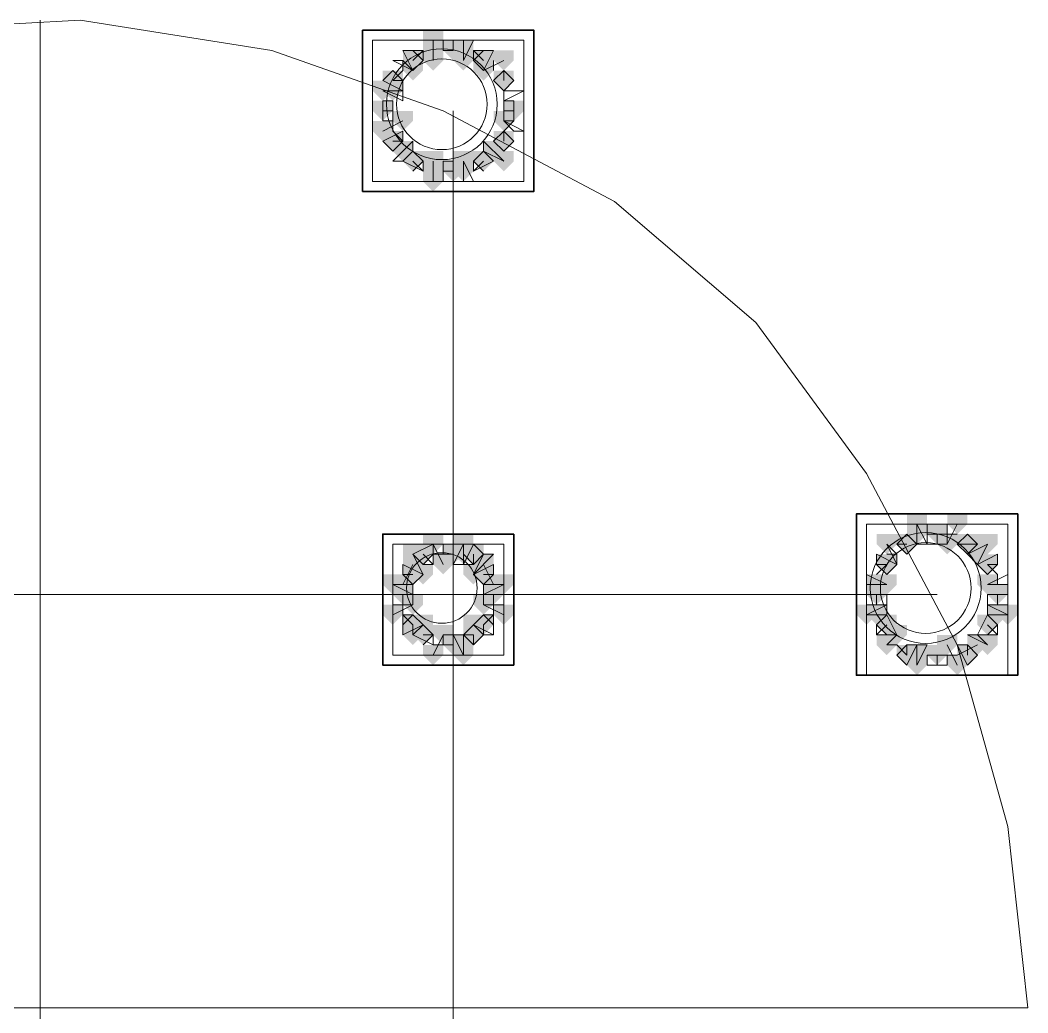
# Model space of a CAD drawing. Header units: millimetres. Extents: x 2315 to 4619, y 1334 to 1897.
# Drawn here: x 3667.93 to 3674.04, y 1541.67 to 1547.68 of the extents above; entities that cross this region are included whole.
import ezdxf

# ---------------------------------------------------------------- set-up
doc = ezdxf.new("R2010")
doc.units = ezdxf.units.MM
for name, color, linetype, true_color in [('PDF_10', 7, 'Continuous', 0x00b85c), ('PDF_AXIS', 7, 'Continuous', 0x00b85c), ('PDF_柱构件', 7, 'Continuous', 0x00b85c), ('PDF_转运站初步方案', 7, 'Continuous', 0x00b85c)]:
    doc.layers.add(name, color=color, linetype=linetype, true_color=true_color)
doc.layers.add('PDF_中心线层', color=1, linetype='Continuous')
doc.layers.add('PDF_粗实线层', color=7, linetype='Continuous')

msp = doc.modelspace()

# ---------------------------------------------------------------- hatches: boundary and pattern name
at = {"layer": 'PDF_10', "transparency": 33554559}
for points in [[(3670.5575, 1547.5601), (3670.4964, 1547.5601), (3670.4964, 1547.499), (3670.5575, 1547.4379), (3670.6186, 1547.499), (3670.6186, 1547.5601)], [(3670.5575, 1547.5601), (3670.4964, 1547.5601), (3670.4964, 1547.499), (3670.5575, 1547.4379), (3670.6186, 1547.499), (3670.6186, 1547.5601)], [(3670.3132, 1547.499), (3670.2521, 1547.499), (3670.2521, 1547.4379), (3670.3132, 1547.3768), (3670.3743, 1547.4379), (3670.3743, 1547.499)], [(3670.3132, 1547.499), (3670.2521, 1547.499), (3670.2521, 1547.4379), (3670.3132, 1547.3768), (3670.3743, 1547.4379), (3670.3743, 1547.499)], [(3670.7408, 1547.499), (3670.6797, 1547.499), (3670.6797, 1547.4379), (3670.7408, 1547.3768), (3670.8018, 1547.4379), (3670.8018, 1547.499)], [(3670.7408, 1547.499), (3670.6797, 1547.499), (3670.6797, 1547.4379), (3670.7408, 1547.3768), (3670.8018, 1547.4379), (3670.8018, 1547.499)], [(3670.191, 1547.3768), (3670.1299, 1547.3768), (3670.1299, 1547.3157), (3670.191, 1547.2547), (3670.2521, 1547.3157), (3670.2521, 1547.3768)], [(3670.191, 1547.3768), (3670.1299, 1547.3768), (3670.1299, 1547.3157), (3670.191, 1547.2547), (3670.2521, 1547.3157), (3670.2521, 1547.3768)], [(3670.8629, 1547.3768), (3670.8018, 1547.3768), (3670.8018, 1547.3157), (3670.8629, 1547.2547), (3670.924, 1547.3157), (3670.924, 1547.3768)], [(3670.8629, 1547.3768), (3670.8018, 1547.3768), (3670.8018, 1547.3157), (3670.8629, 1547.2547), (3670.924, 1547.3157), (3670.924, 1547.3768)], [(3670.8629, 1547.3768), (3670.8018, 1547.3768), (3670.8018, 1547.3157), (3670.8629, 1547.2547), (3670.924, 1547.3157), (3670.924, 1547.3768)], [(3670.1299, 1547.1936), (3670.0689, 1547.1936), (3670.0689, 1547.1325), (3670.1299, 1547.0714), (3670.191, 1547.1325), (3670.191, 1547.1936)], [(3670.1299, 1547.1936), (3670.0689, 1547.1936), (3670.0689, 1547.1325), (3670.1299, 1547.0714), (3670.191, 1547.1325), (3670.191, 1547.1936)], [(3670.924, 1547.1936), (3670.8629, 1547.1936), (3670.8629, 1547.1325), (3670.924, 1547.0714), (3670.9851, 1547.1325), (3670.9851, 1547.1936)], [(3670.924, 1547.1936), (3670.8629, 1547.1936), (3670.8629, 1547.1325), (3670.924, 1547.0714), (3670.9851, 1547.1325), (3670.9851, 1547.1936)], [(3670.191, 1547.0103), (3670.1299, 1547.0103), (3670.1299, 1546.9493), (3670.191, 1546.8882), (3670.2521, 1546.9493), (3670.2521, 1547.0103)], [(3670.191, 1547.0103), (3670.1299, 1547.0103), (3670.1299, 1546.9493), (3670.191, 1546.8882), (3670.2521, 1546.9493), (3670.2521, 1547.0103)], [(3670.8629, 1547.0103), (3670.8018, 1547.0103), (3670.8018, 1546.9493), (3670.8629, 1546.8882), (3670.924, 1546.9493), (3670.924, 1547.0103)], [(3670.8629, 1547.0103), (3670.8018, 1547.0103), (3670.8018, 1546.9493), (3670.8629, 1546.8882), (3670.924, 1546.9493), (3670.924, 1547.0103)], [(3670.8629, 1547.0103), (3670.8018, 1547.0103), (3670.8018, 1546.9493), (3670.8629, 1546.8882), (3670.924, 1546.9493), (3670.924, 1547.0103)], [(3670.3132, 1546.8882), (3670.2521, 1546.8882), (3670.2521, 1546.8271), (3670.3132, 1546.766), (3670.3743, 1546.8271), (3670.3743, 1546.8882)], [(3670.3132, 1546.8882), (3670.2521, 1546.8882), (3670.2521, 1546.8271), (3670.3132, 1546.766), (3670.3743, 1546.8271), (3670.3743, 1546.8882)], [(3670.7408, 1546.8882), (3670.6797, 1546.8882), (3670.6797, 1546.8271), (3670.7408, 1546.766), (3670.8018, 1546.8271), (3670.8018, 1546.8882)], [(3670.7408, 1546.8882), (3670.6797, 1546.8882), (3670.6797, 1546.8271), (3670.7408, 1546.766), (3670.8018, 1546.8271), (3670.8018, 1546.8882)], [(3670.5575, 1546.8271), (3670.4964, 1546.8271), (3670.4964, 1546.766), (3670.5575, 1546.7049), (3670.6186, 1546.766), (3670.6186, 1546.8271)], [(3670.5575, 1546.8271), (3670.4964, 1546.8271), (3670.4964, 1546.766), (3670.5575, 1546.7049), (3670.6186, 1546.766), (3670.6186, 1546.8271)], [(3670.5575, 1546.8271), (3670.4964, 1546.8271), (3670.4964, 1546.766), (3670.5575, 1546.7049), (3670.6186, 1546.766), (3670.6186, 1546.8271)], [(3673.4894, 1544.6282), (3673.4283, 1544.6282), (3673.4283, 1544.5671), (3673.4894, 1544.506), (3673.5505, 1544.5671), (3673.5505, 1544.6282)], [(3673.4894, 1544.6282), (3673.4283, 1544.6282), (3673.4283, 1544.5671), (3673.4894, 1544.506), (3673.5505, 1544.5671), (3673.5505, 1544.6282)], [(3673.3062, 1544.5671), (3673.2451, 1544.5671), (3673.2451, 1544.506), (3673.3062, 1544.4449), (3673.3672, 1544.506), (3673.3672, 1544.5671)], [(3673.3062, 1544.5671), (3673.2451, 1544.5671), (3673.2451, 1544.506), (3673.3062, 1544.4449), (3673.3672, 1544.506), (3673.3672, 1544.5671)], [(3673.3062, 1544.5671), (3673.2451, 1544.5671), (3673.2451, 1544.506), (3673.3062, 1544.4449), (3673.3672, 1544.506), (3673.3672, 1544.5671)], [(3673.6726, 1544.5671), (3673.6116, 1544.5671), (3673.6116, 1544.506), (3673.6726, 1544.4449), (3673.7337, 1544.506), (3673.7337, 1544.5671)], [(3673.6726, 1544.5671), (3673.6116, 1544.5671), (3673.6116, 1544.506), (3673.6726, 1544.4449), (3673.7337, 1544.506), (3673.7337, 1544.5671)], [(3673.6726, 1544.5671), (3673.6116, 1544.5671), (3673.6116, 1544.506), (3673.6726, 1544.4449), (3673.7337, 1544.506), (3673.7337, 1544.5671)], [(3670.3743, 1544.506), (3670.3132, 1544.506), (3670.3132, 1544.4449), (3670.3743, 1544.3839), (3670.4353, 1544.4449), (3670.4353, 1544.506)], [(3670.3743, 1544.506), (3670.3132, 1544.506), (3670.3132, 1544.4449), (3670.3743, 1544.3839), (3670.4353, 1544.4449), (3670.4353, 1544.506)], [(3670.5575, 1544.506), (3670.4964, 1544.506), (3670.4964, 1544.4449), (3670.5575, 1544.3839), (3670.6186, 1544.4449), (3670.6186, 1544.506)], [(3670.5575, 1544.506), (3670.4964, 1544.506), (3670.4964, 1544.4449), (3670.5575, 1544.3839), (3670.6186, 1544.4449), (3670.6186, 1544.506)], [(3670.6797, 1544.506), (3670.6186, 1544.506), (3670.6186, 1544.4449), (3670.6797, 1544.3839), (3670.7408, 1544.4449), (3670.7408, 1544.506)], [(3670.6797, 1544.506), (3670.6186, 1544.506), (3670.6186, 1544.4449), (3670.6797, 1544.3839), (3670.7408, 1544.4449), (3670.7408, 1544.506)], [(3673.184, 1544.4449), (3673.1229, 1544.4449), (3673.1229, 1544.3839), (3673.184, 1544.3228), (3673.2451, 1544.3839), (3673.2451, 1544.4449)], [(3673.184, 1544.4449), (3673.1229, 1544.4449), (3673.1229, 1544.3839), (3673.184, 1544.3228), (3673.2451, 1544.3839), (3673.2451, 1544.4449)], [(3673.7948, 1544.4449), (3673.7337, 1544.4449), (3673.7337, 1544.3839), (3673.7948, 1544.3228), (3673.8559, 1544.3839), (3673.8559, 1544.4449)], [(3673.7948, 1544.4449), (3673.7337, 1544.4449), (3673.7337, 1544.3839), (3673.7948, 1544.3228), (3673.8559, 1544.3839), (3673.8559, 1544.4449)], [(3670.3132, 1544.3839), (3670.2521, 1544.3839), (3670.2521, 1544.3228), (3670.3132, 1544.2617), (3670.3743, 1544.3228), (3670.3743, 1544.3839)], [(3670.3132, 1544.3839), (3670.2521, 1544.3839), (3670.2521, 1544.3228), (3670.3132, 1544.2617), (3670.3743, 1544.3228), (3670.3743, 1544.3839)], [(3670.7408, 1544.3839), (3670.6797, 1544.3839), (3670.6797, 1544.3228), (3670.7408, 1544.2617), (3670.8018, 1544.3228), (3670.8018, 1544.3839)], [(3670.7408, 1544.3839), (3670.6797, 1544.3839), (3670.6797, 1544.3228), (3670.7408, 1544.2617), (3670.8018, 1544.3228), (3670.8018, 1544.3839)], [(3670.2521, 1544.2617), (3670.191, 1544.2617), (3670.191, 1544.2006), (3670.2521, 1544.1395), (3670.3132, 1544.2006), (3670.3132, 1544.2617)], [(3670.2521, 1544.2617), (3670.191, 1544.2617), (3670.191, 1544.2006), (3670.2521, 1544.1395), (3670.3132, 1544.2006), (3670.3132, 1544.2617)], [(3670.2521, 1544.2617), (3670.191, 1544.2617), (3670.191, 1544.2006), (3670.2521, 1544.1395), (3670.3132, 1544.2006), (3670.3132, 1544.2617)], [(3670.8018, 1544.2617), (3670.7408, 1544.2617), (3670.7408, 1544.2006), (3670.8018, 1544.1395), (3670.8629, 1544.2006), (3670.8629, 1544.2617)], [(3670.8018, 1544.2617), (3670.7408, 1544.2617), (3670.7408, 1544.2006), (3670.8018, 1544.1395), (3670.8629, 1544.2006), (3670.8629, 1544.2617)], [(3670.8018, 1544.2617), (3670.7408, 1544.2617), (3670.7408, 1544.2006), (3670.8018, 1544.1395), (3670.8629, 1544.2006), (3670.8629, 1544.2617)], [(3673.1229, 1544.2617), (3673.0618, 1544.2617), (3673.0618, 1544.2006), (3673.1229, 1544.1395), (3673.184, 1544.2006), (3673.184, 1544.2617)], [(3673.1229, 1544.2617), (3673.0618, 1544.2617), (3673.0618, 1544.2006), (3673.1229, 1544.1395), (3673.184, 1544.2006), (3673.184, 1544.2617)], [(3673.8559, 1544.2617), (3673.7948, 1544.2617), (3673.7948, 1544.2006), (3673.8559, 1544.1395), (3673.917, 1544.2006), (3673.917, 1544.2617)], [(3673.8559, 1544.2617), (3673.7948, 1544.2617), (3673.7948, 1544.2006), (3673.8559, 1544.1395), (3673.917, 1544.2006), (3673.917, 1544.2617)], [(3673.8559, 1544.2617), (3673.7948, 1544.2617), (3673.7948, 1544.2006), (3673.8559, 1544.1395), (3673.917, 1544.2006), (3673.917, 1544.2617)], [(3670.3132, 1544.0784), (3670.2521, 1544.0784), (3670.2521, 1544.0174), (3670.3132, 1543.9563), (3670.3743, 1544.0174), (3670.3743, 1544.0784)], [(3670.3132, 1544.0784), (3670.2521, 1544.0784), (3670.2521, 1544.0174), (3670.3132, 1543.9563), (3670.3743, 1544.0174), (3670.3743, 1544.0784)], [(3670.7408, 1544.0784), (3670.6797, 1544.0784), (3670.6797, 1544.0174), (3670.7408, 1543.9563), (3670.8018, 1544.0174), (3670.8018, 1544.0784)], [(3670.7408, 1544.0784), (3670.6797, 1544.0784), (3670.6797, 1544.0174), (3670.7408, 1543.9563), (3670.8018, 1544.0174), (3670.8018, 1544.0784)], [(3673.184, 1544.0784), (3673.1229, 1544.0784), (3673.1229, 1544.0174), (3673.184, 1543.9563), (3673.2451, 1544.0174), (3673.2451, 1544.0784)], [(3673.184, 1544.0784), (3673.1229, 1544.0784), (3673.1229, 1544.0174), (3673.184, 1543.9563), (3673.2451, 1544.0174), (3673.2451, 1544.0784)], [(3673.7948, 1544.0784), (3673.7337, 1544.0784), (3673.7337, 1544.0174), (3673.7948, 1543.9563), (3673.8559, 1544.0174), (3673.8559, 1544.0784)], [(3673.7948, 1544.0784), (3673.7337, 1544.0784), (3673.7337, 1544.0174), (3673.7948, 1543.9563), (3673.8559, 1544.0174), (3673.8559, 1544.0784)], [(3670.3743, 1544.0174), (3670.3132, 1544.0174), (3670.3132, 1543.9563), (3670.3743, 1543.8952), (3670.4353, 1543.9563), (3670.4353, 1544.0174)], [(3670.3743, 1544.0174), (3670.3132, 1544.0174), (3670.3132, 1543.9563), (3670.3743, 1543.8952), (3670.4353, 1543.9563), (3670.4353, 1544.0174)], [(3670.6797, 1544.0174), (3670.6186, 1544.0174), (3670.6186, 1543.9563), (3670.6797, 1543.8952), (3670.7408, 1543.9563), (3670.7408, 1544.0174)], [(3670.6797, 1544.0174), (3670.6186, 1544.0174), (3670.6186, 1543.9563), (3670.6797, 1543.8952), (3670.7408, 1543.9563), (3670.7408, 1544.0174)], [(3670.5575, 1543.9563), (3670.4964, 1543.9563), (3670.4964, 1543.8952), (3670.5575, 1543.8341), (3670.6186, 1543.8952), (3670.6186, 1543.9563)], [(3670.5575, 1543.9563), (3670.4964, 1543.9563), (3670.4964, 1543.8952), (3670.5575, 1543.8341), (3670.6186, 1543.8952), (3670.6186, 1543.9563)], [(3673.3062, 1543.8952), (3673.2451, 1543.8952), (3673.2451, 1543.8341), (3673.3062, 1543.773), (3673.3672, 1543.8341), (3673.3672, 1543.8952)], [(3673.3062, 1543.8952), (3673.2451, 1543.8952), (3673.2451, 1543.8341), (3673.3062, 1543.773), (3673.3672, 1543.8341), (3673.3672, 1543.8952)], [(3673.4894, 1543.8952), (3673.4283, 1543.8952), (3673.4283, 1543.8341), (3673.4894, 1543.773), (3673.5505, 1543.8341), (3673.5505, 1543.8952)], [(3673.4894, 1543.8952), (3673.4283, 1543.8952), (3673.4283, 1543.8341), (3673.4894, 1543.773), (3673.5505, 1543.8341), (3673.5505, 1543.8952)], [(3673.6726, 1543.8952), (3673.6116, 1543.8952), (3673.6116, 1543.8341), (3673.6726, 1543.773), (3673.7337, 1543.8341), (3673.7337, 1543.8952)], [(3673.6726, 1543.8952), (3673.6116, 1543.8952), (3673.6116, 1543.8341), (3673.6726, 1543.773), (3673.7337, 1543.8341), (3673.7337, 1543.8952)]]:
    msp.add_hatch(color=256, dxfattribs=at).paths.add_polyline_path(points)
at = {"layer": 'PDF_柱构件', "transparency": 33554559}
for points in [[(3670.4353, 1547.6211), (3670.3743, 1547.6211), (3670.3743, 1547.5601), (3670.4353, 1547.499), (3670.4964, 1547.5601), (3670.4964, 1547.6211)], [(3670.4353, 1547.5601), (3670.3743, 1547.5601), (3670.3743, 1547.499), (3670.4353, 1547.4379), (3670.4964, 1547.499), (3670.4964, 1547.5601)], [(3670.6186, 1547.5601), (3670.5575, 1547.5601), (3670.5575, 1547.499), (3670.6186, 1547.4379), (3670.6797, 1547.499), (3670.6797, 1547.5601)], [(3670.4353, 1547.499), (3670.3743, 1547.499), (3670.3743, 1547.4379), (3670.4353, 1547.3768), (3670.4964, 1547.4379), (3670.4964, 1547.499)], [(3670.6186, 1547.499), (3670.5575, 1547.499), (3670.5575, 1547.4379), (3670.6186, 1547.3768), (3670.6797, 1547.4379), (3670.6797, 1547.499)], [(3670.8629, 1547.499), (3670.8018, 1547.499), (3670.8018, 1547.4379), (3670.8629, 1547.3768), (3670.924, 1547.4379), (3670.924, 1547.499)], [(3670.3132, 1547.4379), (3670.2521, 1547.4379), (3670.2521, 1547.3768), (3670.3132, 1547.3157), (3670.3743, 1547.3768), (3670.3743, 1547.4379)], [(3670.7408, 1547.4379), (3670.6797, 1547.4379), (3670.6797, 1547.3768), (3670.7408, 1547.3157), (3670.8018, 1547.3768), (3670.8018, 1547.4379)], [(3670.1299, 1547.3157), (3670.0689, 1547.3157), (3670.0689, 1547.2547), (3670.1299, 1547.1936), (3670.191, 1547.2547), (3670.191, 1547.3157)], [(3670.191, 1547.3157), (3670.1299, 1547.3157), (3670.1299, 1547.2547), (3670.191, 1547.1936), (3670.2521, 1547.2547), (3670.2521, 1547.3157)], [(3670.2521, 1547.1325), (3670.191, 1547.1325), (3670.191, 1547.0714), (3670.2521, 1547.0103), (3670.3132, 1547.0714), (3670.3132, 1547.1325)], [(3670.8629, 1547.1325), (3670.8018, 1547.1325), (3670.8018, 1547.0714), (3670.8629, 1547.0103), (3670.924, 1547.0714), (3670.924, 1547.1325)], [(3670.1299, 1547.0714), (3670.0689, 1547.0714), (3670.0689, 1547.0103), (3670.1299, 1546.9493), (3670.191, 1547.0103), (3670.191, 1547.0714)], [(3670.2521, 1546.9493), (3670.191, 1546.9493), (3670.191, 1546.8882), (3670.2521, 1546.8271), (3670.3132, 1546.8882), (3670.3132, 1546.9493)], [(3670.8018, 1546.9493), (3670.7408, 1546.9493), (3670.7408, 1546.8882), (3670.8018, 1546.8271), (3670.8629, 1546.8882), (3670.8629, 1546.9493)], [(3670.4353, 1546.8882), (3670.3743, 1546.8882), (3670.3743, 1546.8271), (3670.4353, 1546.766), (3670.4964, 1546.8271), (3670.4964, 1546.8882)], [(3670.6186, 1546.8882), (3670.5575, 1546.8882), (3670.5575, 1546.8271), (3670.6186, 1546.766), (3670.6797, 1546.8271), (3670.6797, 1546.8882)], [(3670.8629, 1546.8882), (3670.8018, 1546.8882), (3670.8018, 1546.8271), (3670.8629, 1546.766), (3670.924, 1546.8271), (3670.924, 1546.8882)], [(3670.4353, 1546.8271), (3670.3743, 1546.8271), (3670.3743, 1546.766), (3670.4353, 1546.7049), (3670.4964, 1546.766), (3670.4964, 1546.8271)], [(3670.6186, 1546.8271), (3670.5575, 1546.8271), (3670.5575, 1546.766), (3670.6186, 1546.7049), (3670.6797, 1546.766), (3670.6797, 1546.8271)], [(3670.4353, 1546.766), (3670.3743, 1546.766), (3670.3743, 1546.7049), (3670.4353, 1546.6439), (3670.4964, 1546.7049), (3670.4964, 1546.766)], [(3673.3672, 1544.6893), (3673.3062, 1544.6893), (3673.3062, 1544.6282), (3673.3672, 1544.5671), (3673.4283, 1544.6282), (3673.4283, 1544.6893)], [(3673.6116, 1544.6893), (3673.5505, 1544.6893), (3673.5505, 1544.6282), (3673.6116, 1544.5671), (3673.6726, 1544.6282), (3673.6726, 1544.6893)], [(3673.3672, 1544.6282), (3673.3062, 1544.6282), (3673.3062, 1544.5671), (3673.3672, 1544.506), (3673.4283, 1544.5671), (3673.4283, 1544.6282)], [(3670.4353, 1544.5671), (3670.3743, 1544.5671), (3670.3743, 1544.506), (3670.4353, 1544.4449), (3670.4964, 1544.506), (3670.4964, 1544.5671)], [(3670.6186, 1544.5671), (3670.5575, 1544.5671), (3670.5575, 1544.506), (3670.6186, 1544.4449), (3670.6797, 1544.506), (3670.6797, 1544.5671)], [(3673.184, 1544.5671), (3673.1229, 1544.5671), (3673.1229, 1544.506), (3673.184, 1544.4449), (3673.2451, 1544.506), (3673.2451, 1544.5671)], [(3673.5505, 1544.5671), (3673.4894, 1544.5671), (3673.4894, 1544.506), (3673.5505, 1544.4449), (3673.6116, 1544.506), (3673.6116, 1544.5671)], [(3673.7948, 1544.5671), (3673.7337, 1544.5671), (3673.7337, 1544.506), (3673.7948, 1544.4449), (3673.8559, 1544.506), (3673.8559, 1544.5671)], [(3670.3132, 1544.506), (3670.2521, 1544.506), (3670.2521, 1544.4449), (3670.3132, 1544.3839), (3670.3743, 1544.4449), (3670.3743, 1544.506)], [(3670.6186, 1544.506), (3670.5575, 1544.506), (3670.5575, 1544.4449), (3670.6186, 1544.3839), (3670.6797, 1544.4449), (3670.6797, 1544.506)], [(3673.7337, 1544.506), (3673.6726, 1544.506), (3673.6726, 1544.4449), (3673.7337, 1544.3839), (3673.7948, 1544.4449), (3673.7948, 1544.506)], [(3670.3132, 1544.4449), (3670.2521, 1544.4449), (3670.2521, 1544.3839), (3670.3132, 1544.3228), (3670.3743, 1544.3839), (3670.3743, 1544.4449)], [(3670.4964, 1544.4449), (3670.4353, 1544.4449), (3670.4353, 1544.3839), (3670.4964, 1544.3228), (3670.5575, 1544.3839), (3670.5575, 1544.4449)], [(3670.7408, 1544.4449), (3670.6797, 1544.4449), (3670.6797, 1544.3839), (3670.7408, 1544.3228), (3670.8018, 1544.3839), (3670.8018, 1544.4449)], [(3670.3743, 1544.3839), (3670.3132, 1544.3839), (3670.3132, 1544.3228), (3670.3743, 1544.2617), (3670.4353, 1544.3228), (3670.4353, 1544.3839)], [(3670.6797, 1544.3839), (3670.6186, 1544.3839), (3670.6186, 1544.3228), (3670.6797, 1544.2617), (3670.7408, 1544.3228), (3670.7408, 1544.3839)], [(3670.191, 1544.3228), (3670.1299, 1544.3228), (3670.1299, 1544.2617), (3670.191, 1544.2006), (3670.2521, 1544.2617), (3670.2521, 1544.3228)], [(3670.2521, 1544.3228), (3670.191, 1544.3228), (3670.191, 1544.2617), (3670.2521, 1544.2006), (3670.3132, 1544.2617), (3670.3132, 1544.3228)], [(3670.8018, 1544.3228), (3670.7408, 1544.3228), (3670.7408, 1544.2617), (3670.8018, 1544.2006), (3670.8629, 1544.2617), (3670.8629, 1544.3228)], [(3670.8629, 1544.3228), (3670.8018, 1544.3228), (3670.8018, 1544.2617), (3670.8629, 1544.2006), (3670.924, 1544.2617), (3670.924, 1544.3228)], [(3673.1229, 1544.3228), (3673.0618, 1544.3228), (3673.0618, 1544.2617), (3673.1229, 1544.2006), (3673.184, 1544.2617), (3673.184, 1544.3228)], [(3673.184, 1544.3228), (3673.1229, 1544.3228), (3673.1229, 1544.2617), (3673.184, 1544.2006), (3673.2451, 1544.2617), (3673.2451, 1544.3228)], [(3673.7948, 1544.3228), (3673.7337, 1544.3228), (3673.7337, 1544.2617), (3673.7948, 1544.2006), (3673.8559, 1544.2617), (3673.8559, 1544.3228)], [(3670.3132, 1544.2006), (3670.2521, 1544.2006), (3670.2521, 1544.1395), (3670.3132, 1544.0784), (3670.3743, 1544.1395), (3670.3743, 1544.2006)], [(3670.7408, 1544.2006), (3670.6797, 1544.2006), (3670.6797, 1544.1395), (3670.7408, 1544.0784), (3670.8018, 1544.1395), (3670.8018, 1544.2006)], [(3670.191, 1544.1395), (3670.1299, 1544.1395), (3670.1299, 1544.0784), (3670.191, 1544.0174), (3670.2521, 1544.0784), (3670.2521, 1544.1395)], [(3670.8629, 1544.1395), (3670.8018, 1544.1395), (3670.8018, 1544.0784), (3670.8629, 1544.0174), (3670.924, 1544.0784), (3670.924, 1544.1395)], [(3673.0618, 1544.1395), (3673.0008, 1544.1395), (3673.0008, 1544.0784), (3673.0618, 1544.0174), (3673.1229, 1544.0784), (3673.1229, 1544.1395)], [(3673.1229, 1544.1395), (3673.0618, 1544.1395), (3673.0618, 1544.0784), (3673.1229, 1544.0174), (3673.184, 1544.0784), (3673.184, 1544.1395)], [(3673.8559, 1544.1395), (3673.7948, 1544.1395), (3673.7948, 1544.0784), (3673.8559, 1544.0174), (3673.917, 1544.0784), (3673.917, 1544.1395)], [(3673.917, 1544.1395), (3673.8559, 1544.1395), (3673.8559, 1544.0784), (3673.917, 1544.0174), (3673.978, 1544.0784), (3673.978, 1544.1395)], [(3670.3743, 1544.0784), (3670.3132, 1544.0784), (3670.3132, 1544.0174), (3670.3743, 1543.9563), (3670.4353, 1544.0174), (3670.4353, 1544.0784)], [(3670.6797, 1544.0784), (3670.6186, 1544.0784), (3670.6186, 1544.0174), (3670.6797, 1543.9563), (3670.7408, 1544.0174), (3670.7408, 1544.0784)], [(3670.3132, 1544.0174), (3670.2521, 1544.0174), (3670.2521, 1543.9563), (3670.3132, 1543.8952), (3670.3743, 1543.9563), (3670.3743, 1544.0174)], [(3670.4964, 1544.0174), (3670.4353, 1544.0174), (3670.4353, 1543.9563), (3670.4964, 1543.8952), (3670.5575, 1543.9563), (3670.5575, 1544.0174)], [(3673.2451, 1544.0174), (3673.184, 1544.0174), (3673.184, 1543.9563), (3673.2451, 1543.8952), (3673.3062, 1543.9563), (3673.3062, 1544.0174)], [(3670.6186, 1543.9563), (3670.5575, 1543.9563), (3670.5575, 1543.8952), (3670.6186, 1543.8341), (3670.6797, 1543.8952), (3670.6797, 1543.9563)], [(3673.184, 1543.9563), (3673.1229, 1543.9563), (3673.1229, 1543.8952), (3673.184, 1543.8341), (3673.2451, 1543.8952), (3673.2451, 1543.9563)], [(3673.5505, 1543.9563), (3673.4894, 1543.9563), (3673.4894, 1543.8952), (3673.5505, 1543.8341), (3673.6116, 1543.8952), (3673.6116, 1543.9563)], [(3673.7337, 1543.9563), (3673.6726, 1543.9563), (3673.6726, 1543.8952), (3673.7337, 1543.8341), (3673.7948, 1543.8952), (3673.7948, 1543.9563)], [(3673.7948, 1543.9563), (3673.7337, 1543.9563), (3673.7337, 1543.8952), (3673.7948, 1543.8341), (3673.8559, 1543.8952), (3673.8559, 1543.9563)], [(3670.4353, 1543.8952), (3670.3743, 1543.8952), (3670.3743, 1543.8341), (3670.4353, 1543.773), (3670.4964, 1543.8341), (3670.4964, 1543.8952)], [(3670.6186, 1543.8952), (3670.5575, 1543.8952), (3670.5575, 1543.8341), (3670.6186, 1543.773), (3670.6797, 1543.8341), (3670.6797, 1543.8952)], [(3673.3672, 1543.8952), (3673.3062, 1543.8952), (3673.3062, 1543.8341), (3673.3672, 1543.773), (3673.4283, 1543.8341), (3673.4283, 1543.8952)], [(3673.3672, 1543.8341), (3673.3062, 1543.8341), (3673.3062, 1543.773), (3673.3672, 1543.712), (3673.4283, 1543.773), (3673.4283, 1543.8341)], [(3673.6116, 1543.8341), (3673.5505, 1543.8341), (3673.5505, 1543.773), (3673.6116, 1543.712), (3673.6726, 1543.773), (3673.6726, 1543.8341)]]:
    msp.add_hatch(color=256, dxfattribs=at).paths.add_polyline_path(points)
at = {"layer": 'PDF_转运站初步方案', "transparency": 33554559}
for points in [[(3670.5575, 1547.5601), (3670.4964, 1547.5601), (3670.4964, 1547.499), (3670.5575, 1547.4379), (3670.6186, 1547.499), (3670.6186, 1547.5601)], [(3670.5575, 1547.5601), (3670.4964, 1547.5601), (3670.4964, 1547.499), (3670.5575, 1547.4379), (3670.6186, 1547.499), (3670.6186, 1547.5601)], [(3670.3132, 1547.499), (3670.2521, 1547.499), (3670.2521, 1547.4379), (3670.3132, 1547.3768), (3670.3743, 1547.4379), (3670.3743, 1547.499)], [(3670.3132, 1547.499), (3670.2521, 1547.499), (3670.2521, 1547.4379), (3670.3132, 1547.3768), (3670.3743, 1547.4379), (3670.3743, 1547.499)], [(3670.7408, 1547.499), (3670.6797, 1547.499), (3670.6797, 1547.4379), (3670.7408, 1547.3768), (3670.8018, 1547.4379), (3670.8018, 1547.499)], [(3670.7408, 1547.499), (3670.6797, 1547.499), (3670.6797, 1547.4379), (3670.7408, 1547.3768), (3670.8018, 1547.4379), (3670.8018, 1547.499)], [(3670.191, 1547.3768), (3670.1299, 1547.3768), (3670.1299, 1547.3157), (3670.191, 1547.2547), (3670.2521, 1547.3157), (3670.2521, 1547.3768)], [(3670.191, 1547.3768), (3670.1299, 1547.3768), (3670.1299, 1547.3157), (3670.191, 1547.2547), (3670.2521, 1547.3157), (3670.2521, 1547.3768)], [(3670.8629, 1547.3768), (3670.8018, 1547.3768), (3670.8018, 1547.3157), (3670.8629, 1547.2547), (3670.924, 1547.3157), (3670.924, 1547.3768)], [(3670.8629, 1547.3768), (3670.8018, 1547.3768), (3670.8018, 1547.3157), (3670.8629, 1547.2547), (3670.924, 1547.3157), (3670.924, 1547.3768)], [(3670.1299, 1547.1936), (3670.0689, 1547.1936), (3670.0689, 1547.1325), (3670.1299, 1547.0714), (3670.191, 1547.1325), (3670.191, 1547.1936)], [(3670.1299, 1547.1936), (3670.0689, 1547.1936), (3670.0689, 1547.1325), (3670.1299, 1547.0714), (3670.191, 1547.1325), (3670.191, 1547.1936)], [(3670.924, 1547.1936), (3670.8629, 1547.1936), (3670.8629, 1547.1325), (3670.924, 1547.0714), (3670.9851, 1547.1325), (3670.9851, 1547.1936)], [(3670.924, 1547.1936), (3670.8629, 1547.1936), (3670.8629, 1547.1325), (3670.924, 1547.0714), (3670.9851, 1547.1325), (3670.9851, 1547.1936)], [(3670.191, 1547.0103), (3670.1299, 1547.0103), (3670.1299, 1546.9493), (3670.191, 1546.8882), (3670.2521, 1546.9493), (3670.2521, 1547.0103)], [(3670.191, 1547.0103), (3670.1299, 1547.0103), (3670.1299, 1546.9493), (3670.191, 1546.8882), (3670.2521, 1546.9493), (3670.2521, 1547.0103)], [(3670.8629, 1547.0103), (3670.8018, 1547.0103), (3670.8018, 1546.9493), (3670.8629, 1546.8882), (3670.924, 1546.9493), (3670.924, 1547.0103)], [(3670.8629, 1547.0103), (3670.8018, 1547.0103), (3670.8018, 1546.9493), (3670.8629, 1546.8882), (3670.924, 1546.9493), (3670.924, 1547.0103)], [(3670.3132, 1546.8882), (3670.2521, 1546.8882), (3670.2521, 1546.8271), (3670.3132, 1546.766), (3670.3743, 1546.8271), (3670.3743, 1546.8882)], [(3670.3132, 1546.8882), (3670.2521, 1546.8882), (3670.2521, 1546.8271), (3670.3132, 1546.766), (3670.3743, 1546.8271), (3670.3743, 1546.8882)], [(3670.7408, 1546.8882), (3670.6797, 1546.8882), (3670.6797, 1546.8271), (3670.7408, 1546.766), (3670.8018, 1546.8271), (3670.8018, 1546.8882)], [(3670.7408, 1546.8882), (3670.6797, 1546.8882), (3670.6797, 1546.8271), (3670.7408, 1546.766), (3670.8018, 1546.8271), (3670.8018, 1546.8882)], [(3670.5575, 1546.8271), (3670.4964, 1546.8271), (3670.4964, 1546.766), (3670.5575, 1546.7049), (3670.6186, 1546.766), (3670.6186, 1546.8271)], [(3670.5575, 1546.8271), (3670.4964, 1546.8271), (3670.4964, 1546.766), (3670.5575, 1546.7049), (3670.6186, 1546.766), (3670.6186, 1546.8271)], [(3673.4894, 1544.6282), (3673.4283, 1544.6282), (3673.4283, 1544.5671), (3673.4894, 1544.506), (3673.5505, 1544.5671), (3673.5505, 1544.6282)], [(3673.4894, 1544.6282), (3673.4283, 1544.6282), (3673.4283, 1544.5671), (3673.4894, 1544.506), (3673.5505, 1544.5671), (3673.5505, 1544.6282)], [(3673.3062, 1544.5671), (3673.2451, 1544.5671), (3673.2451, 1544.506), (3673.3062, 1544.4449), (3673.3672, 1544.506), (3673.3672, 1544.5671)], [(3673.3062, 1544.5671), (3673.2451, 1544.5671), (3673.2451, 1544.506), (3673.3062, 1544.4449), (3673.3672, 1544.506), (3673.3672, 1544.5671)], [(3673.6726, 1544.5671), (3673.6116, 1544.5671), (3673.6116, 1544.506), (3673.6726, 1544.4449), (3673.7337, 1544.506), (3673.7337, 1544.5671)], [(3673.6726, 1544.5671), (3673.6116, 1544.5671), (3673.6116, 1544.506), (3673.6726, 1544.4449), (3673.7337, 1544.506), (3673.7337, 1544.5671)], [(3670.3743, 1544.506), (3670.3132, 1544.506), (3670.3132, 1544.4449), (3670.3743, 1544.3839), (3670.4353, 1544.4449), (3670.4353, 1544.506)], [(3670.3743, 1544.506), (3670.3132, 1544.506), (3670.3132, 1544.4449), (3670.3743, 1544.3839), (3670.4353, 1544.4449), (3670.4353, 1544.506)], [(3670.5575, 1544.506), (3670.4964, 1544.506), (3670.4964, 1544.4449), (3670.5575, 1544.3839), (3670.6186, 1544.4449), (3670.6186, 1544.506)], [(3670.5575, 1544.506), (3670.4964, 1544.506), (3670.4964, 1544.4449), (3670.5575, 1544.3839), (3670.6186, 1544.4449), (3670.6186, 1544.506)], [(3670.6797, 1544.506), (3670.6186, 1544.506), (3670.6186, 1544.4449), (3670.6797, 1544.3839), (3670.7408, 1544.4449), (3670.7408, 1544.506)], [(3670.6797, 1544.506), (3670.6186, 1544.506), (3670.6186, 1544.4449), (3670.6797, 1544.3839), (3670.7408, 1544.4449), (3670.7408, 1544.506)], [(3673.184, 1544.4449), (3673.1229, 1544.4449), (3673.1229, 1544.3839), (3673.184, 1544.3228), (3673.2451, 1544.3839), (3673.2451, 1544.4449)], [(3673.184, 1544.4449), (3673.1229, 1544.4449), (3673.1229, 1544.3839), (3673.184, 1544.3228), (3673.2451, 1544.3839), (3673.2451, 1544.4449)], [(3673.7948, 1544.4449), (3673.7337, 1544.4449), (3673.7337, 1544.3839), (3673.7948, 1544.3228), (3673.8559, 1544.3839), (3673.8559, 1544.4449)], [(3673.7948, 1544.4449), (3673.7337, 1544.4449), (3673.7337, 1544.3839), (3673.7948, 1544.3228), (3673.8559, 1544.3839), (3673.8559, 1544.4449)], [(3670.3132, 1544.3839), (3670.2521, 1544.3839), (3670.2521, 1544.3228), (3670.3132, 1544.2617), (3670.3743, 1544.3228), (3670.3743, 1544.3839)], [(3670.3132, 1544.3839), (3670.2521, 1544.3839), (3670.2521, 1544.3228), (3670.3132, 1544.2617), (3670.3743, 1544.3228), (3670.3743, 1544.3839)], [(3670.7408, 1544.3839), (3670.6797, 1544.3839), (3670.6797, 1544.3228), (3670.7408, 1544.2617), (3670.8018, 1544.3228), (3670.8018, 1544.3839)], [(3670.7408, 1544.3839), (3670.6797, 1544.3839), (3670.6797, 1544.3228), (3670.7408, 1544.2617), (3670.8018, 1544.3228), (3670.8018, 1544.3839)], [(3670.2521, 1544.2617), (3670.191, 1544.2617), (3670.191, 1544.2006), (3670.2521, 1544.1395), (3670.3132, 1544.2006), (3670.3132, 1544.2617)], [(3670.2521, 1544.2617), (3670.191, 1544.2617), (3670.191, 1544.2006), (3670.2521, 1544.1395), (3670.3132, 1544.2006), (3670.3132, 1544.2617)], [(3670.8018, 1544.2617), (3670.7408, 1544.2617), (3670.7408, 1544.2006), (3670.8018, 1544.1395), (3670.8629, 1544.2006), (3670.8629, 1544.2617)], [(3670.8018, 1544.2617), (3670.7408, 1544.2617), (3670.7408, 1544.2006), (3670.8018, 1544.1395), (3670.8629, 1544.2006), (3670.8629, 1544.2617)], [(3673.1229, 1544.2617), (3673.0618, 1544.2617), (3673.0618, 1544.2006), (3673.1229, 1544.1395), (3673.184, 1544.2006), (3673.184, 1544.2617)], [(3673.1229, 1544.2617), (3673.0618, 1544.2617), (3673.0618, 1544.2006), (3673.1229, 1544.1395), (3673.184, 1544.2006), (3673.184, 1544.2617)], [(3673.8559, 1544.2617), (3673.7948, 1544.2617), (3673.7948, 1544.2006), (3673.8559, 1544.1395), (3673.917, 1544.2006), (3673.917, 1544.2617)], [(3673.8559, 1544.2617), (3673.7948, 1544.2617), (3673.7948, 1544.2006), (3673.8559, 1544.1395), (3673.917, 1544.2006), (3673.917, 1544.2617)], [(3670.3132, 1544.0784), (3670.2521, 1544.0784), (3670.2521, 1544.0174), (3670.3132, 1543.9563), (3670.3743, 1544.0174), (3670.3743, 1544.0784)], [(3670.3132, 1544.0784), (3670.2521, 1544.0784), (3670.2521, 1544.0174), (3670.3132, 1543.9563), (3670.3743, 1544.0174), (3670.3743, 1544.0784)], [(3670.7408, 1544.0784), (3670.6797, 1544.0784), (3670.6797, 1544.0174), (3670.7408, 1543.9563), (3670.8018, 1544.0174), (3670.8018, 1544.0784)], [(3670.7408, 1544.0784), (3670.6797, 1544.0784), (3670.6797, 1544.0174), (3670.7408, 1543.9563), (3670.8018, 1544.0174), (3670.8018, 1544.0784)], [(3673.184, 1544.0784), (3673.1229, 1544.0784), (3673.1229, 1544.0174), (3673.184, 1543.9563), (3673.2451, 1544.0174), (3673.2451, 1544.0784)], [(3673.184, 1544.0784), (3673.1229, 1544.0784), (3673.1229, 1544.0174), (3673.184, 1543.9563), (3673.2451, 1544.0174), (3673.2451, 1544.0784)], [(3673.7948, 1544.0784), (3673.7337, 1544.0784), (3673.7337, 1544.0174), (3673.7948, 1543.9563), (3673.8559, 1544.0174), (3673.8559, 1544.0784)], [(3673.7948, 1544.0784), (3673.7337, 1544.0784), (3673.7337, 1544.0174), (3673.7948, 1543.9563), (3673.8559, 1544.0174), (3673.8559, 1544.0784)], [(3670.3743, 1544.0174), (3670.3132, 1544.0174), (3670.3132, 1543.9563), (3670.3743, 1543.8952), (3670.4353, 1543.9563), (3670.4353, 1544.0174)], [(3670.3743, 1544.0174), (3670.3132, 1544.0174), (3670.3132, 1543.9563), (3670.3743, 1543.8952), (3670.4353, 1543.9563), (3670.4353, 1544.0174)], [(3670.6797, 1544.0174), (3670.6186, 1544.0174), (3670.6186, 1543.9563), (3670.6797, 1543.8952), (3670.7408, 1543.9563), (3670.7408, 1544.0174)], [(3670.6797, 1544.0174), (3670.6186, 1544.0174), (3670.6186, 1543.9563), (3670.6797, 1543.8952), (3670.7408, 1543.9563), (3670.7408, 1544.0174)], [(3670.5575, 1543.9563), (3670.4964, 1543.9563), (3670.4964, 1543.8952), (3670.5575, 1543.8341), (3670.6186, 1543.8952), (3670.6186, 1543.9563)], [(3670.5575, 1543.9563), (3670.4964, 1543.9563), (3670.4964, 1543.8952), (3670.5575, 1543.8341), (3670.6186, 1543.8952), (3670.6186, 1543.9563)], [(3673.3062, 1543.8952), (3673.2451, 1543.8952), (3673.2451, 1543.8341), (3673.3062, 1543.773), (3673.3672, 1543.8341), (3673.3672, 1543.8952)], [(3673.3062, 1543.8952), (3673.2451, 1543.8952), (3673.2451, 1543.8341), (3673.3062, 1543.773), (3673.3672, 1543.8341), (3673.3672, 1543.8952)], [(3673.4894, 1543.8952), (3673.4283, 1543.8952), (3673.4283, 1543.8341), (3673.4894, 1543.773), (3673.5505, 1543.8341), (3673.5505, 1543.8952)], [(3673.4894, 1543.8952), (3673.4283, 1543.8952), (3673.4283, 1543.8341), (3673.4894, 1543.773), (3673.5505, 1543.8341), (3673.5505, 1543.8952)], [(3673.6726, 1543.8952), (3673.6116, 1543.8952), (3673.6116, 1543.8341), (3673.6726, 1543.773), (3673.7337, 1543.8341), (3673.7337, 1543.8952)], [(3673.6726, 1543.8952), (3673.6116, 1543.8952), (3673.6116, 1543.8341), (3673.6726, 1543.773), (3673.7337, 1543.8341), (3673.7337, 1543.8952)]]:
    msp.add_hatch(color=256, dxfattribs=at).paths.add_polyline_path(points)

# ---------------------------------------------------------------- linework, layer by layer
at = {"layer": 'PDF_10', "lineweight": 18}
for points in [[(3670.4964, 1547.499), (3670.5575, 1547.499), (3670.5575, 1547.5601)], [(3670.3132, 1547.4379), (3670.3743, 1547.499)], [(3670.3743, 1547.4379), (3670.3132, 1547.499)], [(3670.6797, 1547.499), (3670.7408, 1547.4379)], [(3670.6797, 1547.4379), (3670.7408, 1547.499)], [(3670.2521, 1547.3157), (3670.191, 1547.3157), (3670.2521, 1547.3768)], [(3670.8629, 1547.3768), (3670.8629, 1547.3157)], [(3670.1299, 1547.0714), (3670.1299, 1547.1936)], [(3670.924, 1547.1936), (3670.924, 1547.0714)], [(3670.191, 1547.1325), (3670.1299, 1547.1325)], [(3670.8629, 1547.1325), (3670.924, 1547.1325)], [(3670.191, 1546.9493), (3670.2521, 1546.9493), (3670.191, 1547.0103)], [(3670.8629, 1547.0103), (3670.8629, 1546.9493)], [(3670.3743, 1546.766), (3670.3132, 1546.8271)], [(3670.3743, 1546.8271), (3670.3132, 1546.766)], [(3670.7408, 1546.8271), (3670.6797, 1546.766)], [(3670.6797, 1546.8271), (3670.7408, 1546.766)], [(3670.5575, 1546.766), (3670.4964, 1546.766)], [(3673.5505, 1544.5671), (3673.4283, 1544.5671)], [(3673.4894, 1544.506), (3673.4894, 1544.5671)], [(3670.5575, 1544.506), (3670.5575, 1544.4449), (3670.4964, 1544.4449)], [(3673.3062, 1544.506), (3673.2451, 1544.506)], [(3673.7337, 1544.506), (3673.6116, 1544.506)], [(3670.4353, 1544.4449), (3670.3743, 1544.3839)], [(3670.4353, 1544.3839), (3670.3743, 1544.4449)], [(3670.6797, 1544.4449), (3670.6797, 1544.3839), (3670.6186, 1544.4449)], [(3670.3132, 1544.3839), (3670.2521, 1544.2617)], [(3670.8018, 1544.2617), (3670.7408, 1544.3839)], [(3673.1229, 1544.3839), (3673.184, 1544.3839), (3673.1229, 1544.3228)], [(3673.8559, 1544.3228), (3673.7948, 1544.3839), (3673.8559, 1544.3839)], [(3670.3132, 1544.3228), (3670.2521, 1544.3228)], [(3670.7408, 1544.3228), (3670.8018, 1544.3228)], [(3670.2521, 1544.2006), (3670.2521, 1544.1395)], [(3670.8018, 1544.1395), (3670.8018, 1544.2006)], [(3673.0618, 1544.2006), (3673.1229, 1544.2006), (3673.1229, 1544.1395)], [(3673.8559, 1544.1395), (3673.8559, 1544.2006)], [(3670.2521, 1544.0784), (3670.3132, 1544.0174)], [(3670.3132, 1544.0784), (3670.2521, 1544.0174)], [(3670.7408, 1544.0174), (3670.8018, 1544.0784)], [(3670.7408, 1544.0784), (3670.8018, 1544.0174)], [(3673.1229, 1544.0174), (3673.184, 1543.9563)], [(3673.184, 1544.0174), (3673.1229, 1543.9563)], [(3673.7948, 1543.9563), (3673.8559, 1544.0174)], [(3673.7948, 1544.0174), (3673.8559, 1543.9563)], [(3670.3743, 1543.9563), (3670.4353, 1543.9563), (3670.3743, 1543.8952)], [(3670.4964, 1543.8952), (3670.5575, 1543.8952), (3670.5575, 1543.9563)], [(3670.6186, 1543.9563), (3670.6797, 1543.9563), (3670.6797, 1543.8952)], [(3673.2451, 1543.8952), (3673.3062, 1543.8341), (3673.3062, 1543.8952)], [(3673.6116, 1543.8341), (3673.7337, 1543.8952)], [(3673.6726, 1543.8952), (3673.6726, 1543.8341)], [(3673.4283, 1543.8341), (3673.5505, 1543.8341)], [(3673.4894, 1543.8341), (3673.4894, 1543.773)]]:
    msp.add_lwpolyline(points, dxfattribs=at)
at = {"layer": 'PDF_AXIS', "lineweight": 18}
for points in [[(3670.0689, 1547.5601), (3670.0689, 1546.7049), (3670.9851, 1546.7049), (3670.9851, 1547.5601)], [(3673.917, 1544.6282), (3673.917, 1543.712), (3673.0618, 1543.712), (3673.0618, 1544.6282)], [(3670.8629, 1544.506), (3670.8629, 1543.8341), (3670.191, 1543.8341), (3670.191, 1544.506)]]:
    msp.add_lwpolyline(points, close=True, dxfattribs=at)
at = {"layer": 'PDF_中心线层', "color": 112, "lineweight": 18, "true_color": 0x00b85c}
for points in [[(3674.0391, 1541.6963), (3673.917, 1542.7957), (3673.6116, 1543.8952), (3673.0618, 1544.9336), (3672.3899, 1545.8498), (3671.5348, 1546.5828), (3670.4964, 1547.1325), (3669.458, 1547.499), (3668.2975, 1547.6822), (3667.198, 1547.6211), (3666.0986, 1547.3768), (3665.0602, 1546.8882), (3664.9991, 1546.8882)], [(3670.5575, 1547.1325), (3670.5575, 1536.2601)], [(3662.5559, 1544.2006), (3673.4894, 1544.2006)], [(3674.0391, 1541.6963), (3662.0062, 1541.6963), (3674.0391, 1541.6963)]]:
    msp.add_lwpolyline(points, dxfattribs=at)
msp.add_lwpolyline([(3668.0532, 1535.7103), (3668.0532, 1547.6822)], close=True, dxfattribs=at)
at = {"layer": 'PDF_柱构件', "lineweight": 18}
for points in [[(3670.4353, 1547.5601), (3670.4353, 1547.4379)], [(3670.4964, 1547.499), (3670.5575, 1547.499), (3670.5575, 1547.5601), (3670.4964, 1547.5601)], [(3670.6186, 1547.5601), (3670.6186, 1547.4379), (3670.6797, 1547.5601)], [(3670.3132, 1547.3768), (3670.3743, 1547.4379), (3670.3743, 1547.499), (3670.2521, 1547.499)], [(3670.6797, 1547.4379), (3670.7408, 1547.3768), (3670.8018, 1547.499), (3670.6797, 1547.499)], [(3670.191, 1547.4379), (3670.3132, 1547.3768), (3670.2521, 1547.4379)], [(3670.8629, 1547.4379), (3670.7408, 1547.3768)], [(3670.2521, 1547.2547), (3670.2521, 1547.3157), (3670.191, 1547.3768), (3670.1299, 1547.3157)], [(3670.8018, 1547.3157), (3670.8629, 1547.2547), (3670.924, 1547.3157), (3670.8629, 1547.3768)], [(3670.1299, 1547.2547), (3670.2521, 1547.1936), (3670.2521, 1547.2547)], [(3670.191, 1547.0714), (3670.191, 1547.1936), (3670.1299, 1547.1936), (3670.1299, 1547.0714)], [(3670.8629, 1547.1936), (3670.8629, 1547.0714), (3670.924, 1547.0714), (3670.924, 1547.1936)], [(3670.1299, 1547.0103), (3670.2521, 1547.0714)], [(3670.9851, 1547.0103), (3670.8629, 1547.0714), (3670.924, 1547.0103)], [(3670.2521, 1546.9493), (3670.2521, 1547.0103), (3670.1299, 1546.9493), (3670.191, 1546.8882)], [(3670.8629, 1547.0103), (3670.8018, 1546.9493), (3670.8629, 1546.8882), (3670.924, 1546.9493)], [(3670.2521, 1546.8271), (3670.3132, 1546.8882), (3670.3132, 1546.9493), (3670.191, 1546.8271)], [(3670.8629, 1546.8271), (3670.7408, 1546.9493), (3670.7408, 1546.8882)], [(3670.3743, 1546.8271), (3670.3132, 1546.8882), (3670.2521, 1546.8271), (3670.3743, 1546.766)], [(3670.7408, 1546.8882), (3670.6797, 1546.8271), (3670.6797, 1546.766), (3670.8018, 1546.8271)], [(3670.4353, 1546.7049), (3670.4353, 1546.8271)], [(3670.5575, 1546.8271), (3670.4964, 1546.8271), (3670.4964, 1546.7049), (3670.5575, 1546.7049)], [(3670.6797, 1546.7049), (3670.6186, 1546.8271), (3670.6186, 1546.7049)], [(3673.3672, 1544.6282), (3673.4283, 1544.506), (3673.3672, 1544.506)], [(3673.5505, 1544.506), (3673.4283, 1544.506), (3673.4283, 1544.6282), (3673.5505, 1544.6282)], [(3673.6116, 1544.6282), (3673.5505, 1544.506)], [(3673.3672, 1544.506), (3673.3062, 1544.4449), (3673.2451, 1544.506), (3673.3062, 1544.5671)], [(3673.6726, 1544.4449), (3673.6116, 1544.506), (3673.6726, 1544.5671), (3673.7337, 1544.506)], [(3670.4353, 1544.3839), (3670.3743, 1544.3839), (3670.3132, 1544.4449), (3670.4353, 1544.506)], [(3670.4353, 1544.506), (3670.4964, 1544.3839)], [(3670.5575, 1544.4449), (3670.4964, 1544.4449), (3670.4964, 1544.506), (3670.5575, 1544.506)], [(3670.6186, 1544.506), (3670.6186, 1544.3839), (3670.5575, 1544.3839)], [(3670.6797, 1544.3839), (3670.6186, 1544.3839), (3670.6797, 1544.506), (3670.7408, 1544.4449)], [(3673.184, 1544.506), (3673.2451, 1544.4449), (3673.2451, 1544.3839)], [(3673.7948, 1544.506), (3673.7337, 1544.3839), (3673.6726, 1544.4449)], [(3670.3132, 1544.4449), (3670.3743, 1544.3228)], [(3670.8018, 1544.4449), (3670.6797, 1544.3228), (3670.7408, 1544.4449)], [(3673.2451, 1544.3839), (3673.184, 1544.3228), (3673.1229, 1544.3839), (3673.1229, 1544.4449)], [(3673.7948, 1544.3228), (3673.7337, 1544.3839), (3673.8559, 1544.4449), (3673.8559, 1544.3839)], [(3670.3743, 1544.3228), (3670.3132, 1544.2617), (3670.2521, 1544.3228), (3670.2521, 1544.3839)], [(3670.7408, 1544.2617), (3670.6797, 1544.3228), (3670.8018, 1544.3839), (3670.8018, 1544.3228)], [(3673.0618, 1544.3228), (3673.184, 1544.2617), (3673.0618, 1544.2617)], [(3673.917, 1544.2617), (3673.7948, 1544.2617), (3673.917, 1544.3228)], [(3670.191, 1544.2617), (3670.3132, 1544.2617), (3670.3132, 1544.2006)], [(3670.8629, 1544.2617), (3670.7408, 1544.2006), (3670.7408, 1544.2617)], [(3670.3132, 1544.2006), (3670.3132, 1544.1395), (3670.191, 1544.1395), (3670.191, 1544.2006)], [(3670.7408, 1544.1395), (3670.7408, 1544.2006), (3670.8629, 1544.2006), (3670.8629, 1544.1395)], [(3673.184, 1544.2006), (3673.184, 1544.1395), (3673.0618, 1544.1395), (3673.0618, 1544.2006)], [(3673.7948, 1544.1395), (3673.7948, 1544.2006), (3673.917, 1544.2006), (3673.917, 1544.1395)], [(3670.191, 1544.0784), (3670.3132, 1544.1395)], [(3670.8629, 1544.0784), (3670.7408, 1544.1395)], [(3673.0618, 1544.0784), (3673.184, 1544.1395), (3673.184, 1544.0784)], [(3673.917, 1544.0784), (3673.7948, 1544.0784), (3673.7948, 1544.1395)], [(3670.3132, 1544.0784), (3670.3743, 1544.0174), (3670.2521, 1543.9563), (3670.2521, 1544.0784)], [(3670.6797, 1544.0174), (3670.7408, 1544.0784), (3670.8018, 1544.0784), (3670.8018, 1543.9563)], [(3673.184, 1544.0784), (3673.2451, 1543.9563), (3673.1229, 1543.9563), (3673.1229, 1544.0174)], [(3673.7337, 1543.9563), (3673.7948, 1544.0784), (3673.8559, 1544.0174), (3673.8559, 1543.9563)], [(3670.3132, 1543.9563), (3670.3743, 1544.0174)], [(3670.3743, 1544.0174), (3670.4353, 1543.9563), (3670.4353, 1543.8952), (3670.3132, 1543.9563)], [(3670.6186, 1543.9563), (3670.6797, 1544.0174), (3670.7408, 1543.9563), (3670.6797, 1543.8952)], [(3670.4353, 1543.8341), (3670.4964, 1543.9563)], [(3670.4964, 1543.9563), (3670.5575, 1543.9563), (3670.5575, 1543.8952), (3670.4964, 1543.8952)], [(3670.6186, 1543.8341), (3670.5575, 1543.9563), (3670.6186, 1543.9563)], [(3673.184, 1543.8952), (3673.2451, 1543.9563)], [(3673.7948, 1543.8952), (3673.6726, 1543.9563), (3673.7337, 1543.9563)], [(3673.3062, 1543.8952), (3673.3672, 1543.8952), (3673.3062, 1543.773), (3673.2451, 1543.8341)], [(3673.3672, 1543.773), (3673.3672, 1543.8952), (3673.4283, 1543.8952)], [(3673.6116, 1543.773), (3673.5505, 1543.8952)], [(3673.6116, 1543.8952), (3673.6726, 1543.8952), (3673.7337, 1543.8341), (3673.6726, 1543.773)], [(3673.4283, 1543.8341), (3673.5505, 1543.8341), (3673.5505, 1543.773), (3673.4283, 1543.773)]]:
    msp.add_lwpolyline(points, close=True, dxfattribs=at)
for points in [[(3670.2521, 1547.3768), (3670.2521, 1547.4379)], [(3670.8018, 1547.4379), (3670.8018, 1547.3768)], [(3670.924, 1547.2547), (3670.8629, 1547.2547), (3670.8629, 1547.1936), (3670.9851, 1547.2547), (3670.924, 1547.2547), (3670.8629, 1547.2547)], [(3670.191, 1547.0103), (3670.191, 1547.0714)], [(3670.924, 1547.0714), (3670.8629, 1547.0103)], [(3673.6116, 1544.5671), (3673.5505, 1544.5671)], [(3670.4964, 1544.4449), (3670.4353, 1544.4449)], [(3673.2451, 1544.4449), (3673.184, 1544.4449)], [(3673.8559, 1544.2617), (3673.8559, 1544.3228)], [(3670.2521, 1544.1395), (3670.2521, 1544.0784)], [(3670.8018, 1544.0784), (3670.8018, 1544.1395)], [(3670.3132, 1544.0174), (3670.3132, 1543.9563)], [(3670.7408, 1543.9563), (3670.6797, 1544.0174), (3670.8018, 1543.9563), (3670.7408, 1543.9563), (3670.7408, 1544.0174)], [(3670.4353, 1543.8952), (3670.4964, 1543.8952)], [(3673.184, 1543.8952), (3673.2451, 1543.8952)], [(3673.5505, 1543.8341), (3673.6116, 1543.8341)]]:
    msp.add_lwpolyline(points, dxfattribs=at)
at = {"layer": 'PDF_粗实线层', "color": 112, "lineweight": 35, "true_color": 0x00b85c}
for points in [[(3670.0078, 1547.6211), (3670.0078, 1546.6439), (3671.0462, 1546.6439), (3671.0462, 1547.6211)], [(3673.978, 1544.6893), (3673.978, 1543.712), (3673.0008, 1543.712), (3673.0008, 1544.6893)], [(3670.924, 1544.5671), (3670.1299, 1544.5671), (3670.1299, 1543.773), (3670.924, 1543.773)]]:
    msp.add_lwpolyline(points, close=True, dxfattribs=at)
at = {"layer": 'PDF_转运站初步方案', "lineweight": 18}
for centre, radius in [((3670.4882, 1547.1726), 0.3359), ((3670.4882, 1547.1726), 0.2749), ((3673.4202, 1544.2406), 0.3359), ((3673.4202, 1544.2406), 0.2749), ((3670.4882, 1544.2406), 0.2138), ((3670.4882, 1544.2406), 0.2138)]:
    msp.add_circle(centre, radius, dxfattribs=at)

doc.saveas('drawing.dxf')
